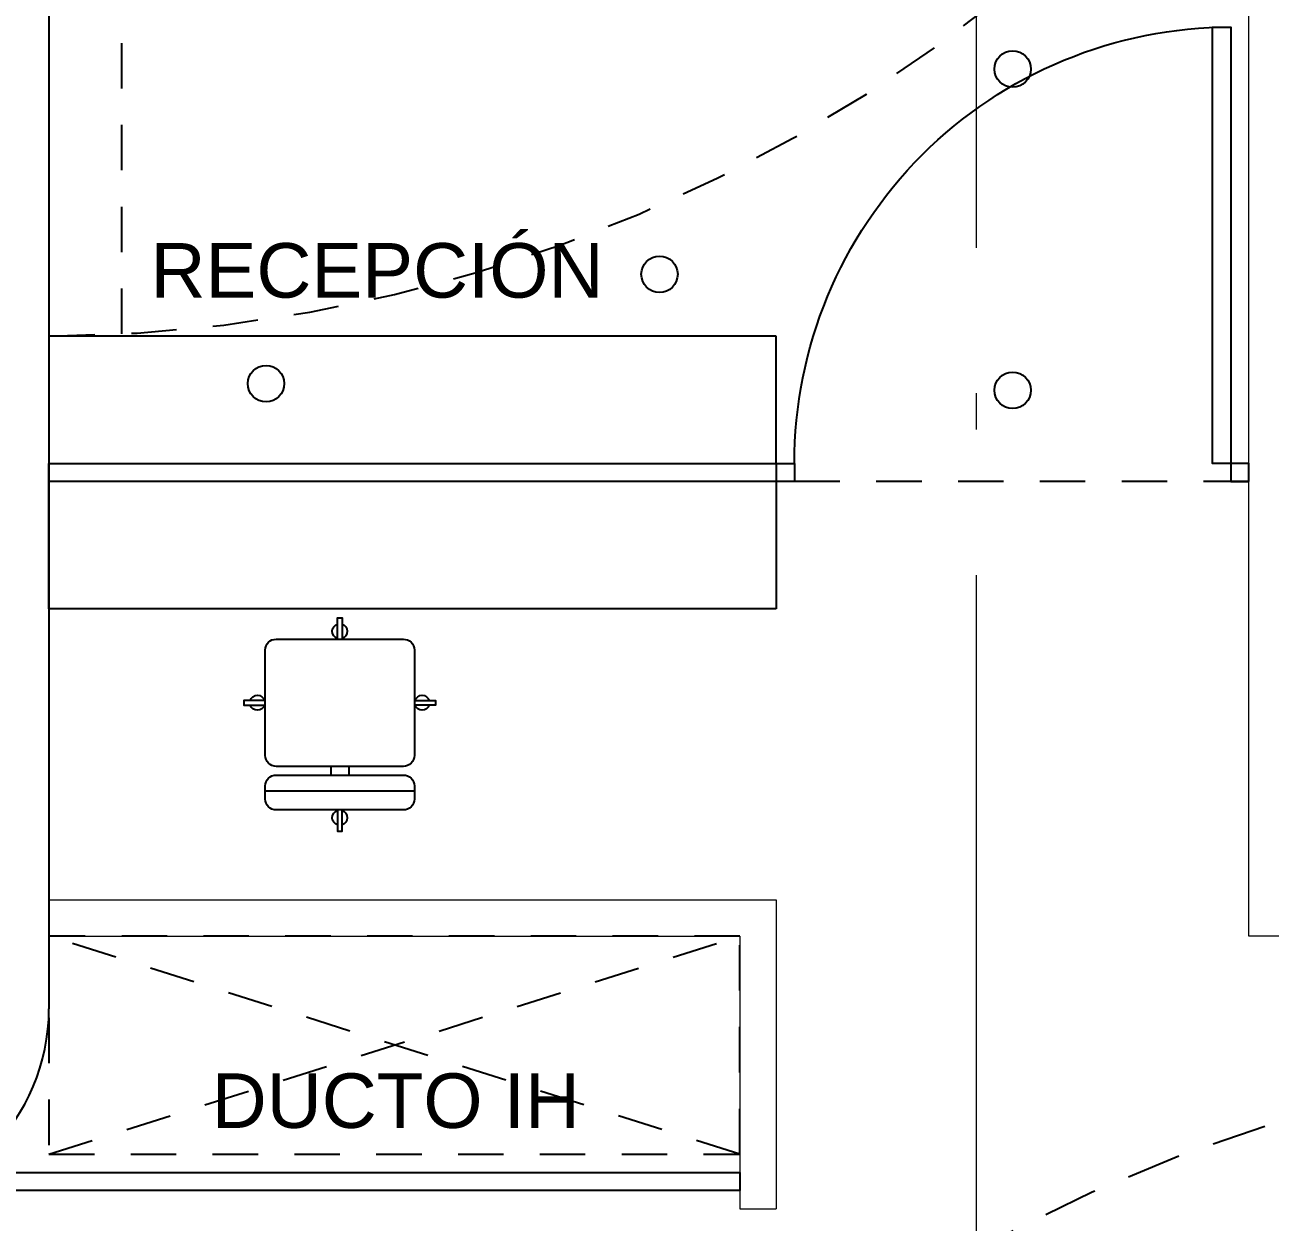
# Model space of a CAD drawing. Header units: metres. Extents: x -22 to 564, y 0 to 143.
# Drawn here: x 131.363 to 134.787, y 43.288 to 46.581 of the extents above; entities that cross this region are included whole.
import ezdxf
from ezdxf.enums import TextEntityAlignment as Align

# ---------------------------------------------------------------- set-up
doc = ezdxf.new("R2010")
doc.units = ezdxf.units.M
for name, pattern in [('EJES630', [6.3, 5.5, -0.4, 0, -0.4]), ('XREF 1N NEURO-ONCOLOGIA$0$CONJUNTO TLAHUAC$0$HIDDEN2', [0.1875, 0.125, -0.0625]), ('XREF 1N NEURO-ONCOLOGIA$0$HIDDE150', [0.24, 0.15, -0.09]), ('XREF 1N NEURO-ONCOLOGIA$0$HIDDEN2', [0.1875, 0.125, -0.0625])]:
    doc.linetypes.add(name, pattern=pattern)
doc.layers.add('EJES', color=11, linetype='EJES630', lineweight=0)
doc.layers.add('XREF 1N NEURO-ONCOLOGIA$0$MUROS DE TABLAROCA', color=150, linetype='Continuous', lineweight=13)
for name, color, linetype in [('TEXTO', 7, 'Continuous'), ('XREF 1N NEURO-ONCOLOGIA$0$CANCELES', 1, 'Continuous'), ('XREF 1N NEURO-ONCOLOGIA$0$DUCTO AA', 40, 'XREF 1N NEURO-ONCOLOGIA$0$HIDDEN2'), ('XREF 1N NEURO-ONCOLOGIA$0$LAMPARAS 1', 112, 'Continuous'), ('XREF 1N NEURO-ONCOLOGIA$0$MOBILIARIO', 161, 'Continuous'), ('XREF 1N NEURO-ONCOLOGIA$0$Mobiliario Fijo', 40, 'Continuous'), ('XREF 1N NEURO-ONCOLOGIA$0$MUROS', 3, 'Continuous'), ('XREF 1N NEURO-ONCOLOGIA$0$PLAFONES', 20, 'XREF 1N NEURO-ONCOLOGIA$0$HIDDE150'), ('XREF 1N NEURO-ONCOLOGIA$0$PROYECCIÓN', 8, 'XREF 1N NEURO-ONCOLOGIA$0$CONJUNTO TLAHUAC$0$HIDDEN2'), ('XREF 1N NEURO-ONCOLOGIA$0$TEX-MOB', 4, 'Continuous')]:
    doc.layers.add(name, color=color, linetype=linetype)
doc.styles.add('100 LOCALES 25', font='arial.ttf', dxfattribs={"height": 0.25})
doc.styles.add('XREF 1N NEURO-ONCOLOGIA$0$HANDLET', font='romans.shx')

# ---------------------------------------------------------------- blocks, each defined once
blk = doc.blocks.new('XREF 1N NEURO-ONCOLOGIA$0$silla')
at = {"layer": 'XREF 1N NEURO-ONCOLOGIA$0$MOBILIARIO'}
for p, q in [((54.2588, 36.8035), (54.6688, 36.8035)), ((54.4388, 36.7364), (54.4388, 36.7603)), ((54.4888, 36.7364), (54.4888, 36.7603))]:
    blk.add_line(p, q, dxfattribs=at)
for points in [[(54.4576, 36.8561), (54.4576, 36.9147), (54.47, 36.9147), (54.47, 36.8561)], [(54.2588, 36.5552), (54.2003, 36.5552), (54.2003, 36.5676), (54.2588, 36.5676)], [(54.6688, 36.5552), (54.7274, 36.5552), (54.7274, 36.5676), (54.6688, 36.5676)], [(54.4576, 36.3864), (54.4576, 36.3279), (54.47, 36.3279), (54.47, 36.3864)]]:
    blk.add_lwpolyline(points, dxfattribs=at)
for points in [[(54.6688, 36.8261, 0.414214), (54.6388, 36.8561), (54.2888, 36.8561, 0.414214), (54.2588, 36.8261), (54.2588, 36.7903, 0.414214), (54.2888, 36.7603), (54.6388, 36.7603, 0.414214), (54.6688, 36.7903)], [(54.6688, 36.7064, 0.414214), (54.6388, 36.7364), (54.2888, 36.7364, 0.414214), (54.2588, 36.7064), (54.2588, 36.4164, 0.414214), (54.2888, 36.3864), (54.6388, 36.3864, 0.414214), (54.6688, 36.4164)]]:
    blk.add_lwpolyline(points, format="xyb", close=True, dxfattribs=at)
for centre, start, end in [((54.4638, 36.8777), 107.3771, 252.6229), ((54.4638, 36.8777), 287.378, 72.622), ((54.2372, 36.5614), 17.378, 162.622), ((54.6904, 36.5614), 17.378, 162.622), ((54.2372, 36.5614), 197.3771, 342.6229), ((54.6904, 36.5614), 197.3771, 342.6229), ((54.4638, 36.3648), 107.3771, 252.6229), ((54.4638, 36.3648), 287.378, 72.622)]:
    blk.add_arc(centre, 0.0207, start, end, dxfattribs=at)
blk = doc.blocks.new('XREF 1N NEURO-ONCOLOGIA')
at = {"layer": 'XREF 1N NEURO-ONCOLOGIA$0$CANCELES'}
for points in [[(9.9239, 13.2208), (9.9739, 13.2208), (9.9739, 11.0876), (9.9239, 11.0876)], [(11.8739, 12.9876), (11.9239, 12.9876), (11.9239, 10.9376), (11.8739, 10.9376)], [(11.8739, 9.6876), (11.9239, 9.6876), (11.9239, 9.7376), (11.8739, 9.7376)]]:
    blk.add_lwpolyline(points, close=True, dxfattribs=at)
blk.add_lwpolyline([(11.9239, 10.9376, -0.414214), (13.1239, 9.7376), (11.9239, 9.7376), (11.9239, 9.7876), (13.1239, 9.7876), (13.1239, 9.7376)], format="xyb", dxfattribs=at)
at = {"layer": 'XREF 1N NEURO-ONCOLOGIA$0$DUCTO AA'}
for p, q in [((10.0239, 11.0876), (10.6239, 12.9876)), ((10.0239, 12.9876), (10.6239, 11.0876))]:
    blk.add_line(p, q, dxfattribs=at)
blk.add_lwpolyline([(10.0239, 12.9876), (10.0239, 11.0876), (10.6239, 11.0876), (10.6239, 12.9876)], close=True, dxfattribs=at)
at = {"layer": 'XREF 1N NEURO-ONCOLOGIA$0$LAMPARAS 1'}
for centre in [(12.1432, 12.3907), (12.4439, 11.3086), (12.125, 10.3376), (13.0085, 10.3376)]:
    blk.add_circle(centre, 0.05, dxfattribs=at)
at = {"layer": 'XREF 1N NEURO-ONCOLOGIA$0$Mobiliario Fijo', "linetype": 'Continuous'}
for points in [[(11.5239, 10.9876), (11.5239, 12.9876), (11.9239, 12.9876), (11.9239, 10.9876)], [(12.2739, 10.9876), (12.2739, 12.9876), (11.9239, 12.9876), (11.9239, 10.9876)]]:
    blk.add_lwpolyline(points, close=True, dxfattribs=at)
at = {"layer": 'XREF 1N NEURO-ONCOLOGIA$0$MUROS'}
blk.add_line((16.0239, 12.9876, 0), (10.4239, 12.9876, 0), dxfattribs=at)
blk.add_arc((10.4239, 13.5376, 0), 0.55, 180, 270, dxfattribs=at)
at = {"layer": 'XREF 1N NEURO-ONCOLOGIA$0$MUROS DE TABLAROCA'}
blk.add_line((9.8739, 11.0876), (9.8739, 10.9876), dxfattribs=at)
for points in [[(10.6239, 12.9876), (10.6239, 11.0876), (9.8739, 11.0876)], [(10.7239, 12.9876), (10.7239, 10.9876), (9.8739, 10.9876)], [(15.9239, 9.5876), (10.6239, 9.5876), (10.6239, 9.6876), (15.0239, 9.6876)]]:
    blk.add_lwpolyline(points, dxfattribs=at)
at = {"layer": 'XREF 1N NEURO-ONCOLOGIA$0$PLAFONES'}
blk.add_lwpolyline([(7.9693, 20.1215, 0.040528), (8.2202, 16.9848, -0.108979), (8.2239, 11.4397, 0.038144), (8.3814, 6.5228, 0.737725), (9.7884, 6.2503, 0.248991), (9.8002, 10.3629)], format="xyb", dxfattribs=at)
at = {"layer": 'XREF 1N NEURO-ONCOLOGIA$0$PROYECCIÓN'}
for p, q in [((11.8739, 9.6876), (11.8739, 12.9876)), ((12.2799, 12.7876, 0), (15.1239, 12.7876))]:
    blk.add_line(p, q, dxfattribs=at)
blk.add_lwpolyline([(12.2739, 12.9859, 0.229558), (13.8991, 9.6876)], format="xyb", dxfattribs=at)
at = {"layer": 'XREF 1N NEURO-ONCOLOGIA$0$MOBILIARIO', "xscale": -1, "rotation": 90}
blk.add_blockref('XREF 1N NEURO-ONCOLOGIA$0$silla', (47.8269, 66.6516, 0), dxfattribs=at)
at = {"layer": 'XREF 1N NEURO-ONCOLOGIA$0$TEX-MOB', "style": 'XREF 1N NEURO-ONCOLOGIA$0$HANDLET'}
for p in [(1.7, 4.5847, 0), (1.7073, 2.0138, 0)]:
    blk.add_attdef('234', text='', height=0.075, rotation=180, dxfattribs=at).set_placement(p, align=Align.MIDDLE_CENTER)

msp = doc.modelspace()

# ---------------------------------------------------------------- block references
at = {"rotation": 90}
msp.add_blockref('XREF 1N NEURO-ONCOLOGIA', (144.4169, 33.4511), dxfattribs=at)

# ---------------------------------------------------------------- next in the draw order: linework, layer by layer
at = {"layer": 'EJES'}
msp.add_line((133.9807, 33.1679), (133.9794, 58.55), dxfattribs=at)

# ---------------------------------------------------------------- next in the draw order: texts
at = {"layer": 'TEXTO', "color": 0, "char_height": 0.15, "attachment_point": 7, "style": '100 LOCALES 25'}
for s, insert, width in [('RECEPCIÓN', (131.7087, 45.8287, 0), 1.130042), ('DUCTO IH', (131.8769, 43.5451), 1.350386)]:
    msp.add_mtext(s, dxfattribs=dict(at, insert=insert, width=width))

doc.saveas('drawing.dxf')
